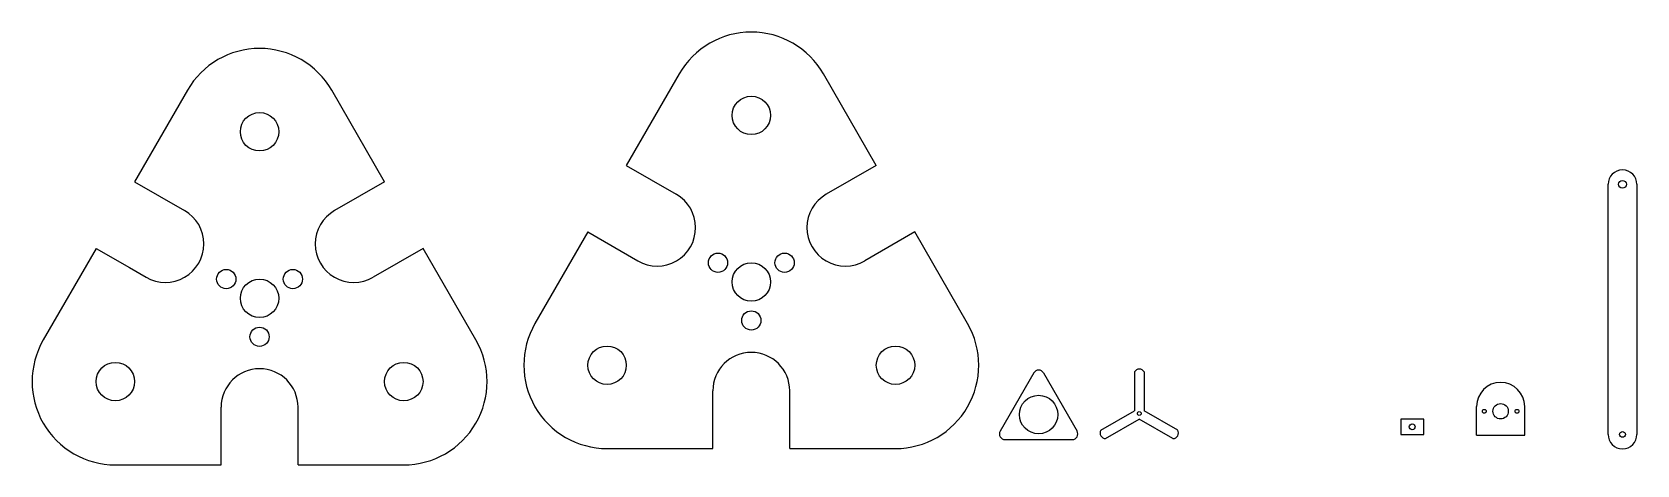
# Model space of a CAD drawing. Header units: millimetres. Extents: x 751 to 1586, y 977 to 1202.
import ezdxf

# ---------------------------------------------------------------- set-up
doc = ezdxf.new("R2010")
doc.units = ezdxf.units.MM

# ---------------------------------------------------------------- blocks, each defined once
blk = doc.blocks.new('*U3')
blk.add_circle((10, 10, 0), 10)
blk = doc.blocks.new('*U4')
at = {"color": 0, "linetype": 'ByBlock', "lineweight": -2, "transparency": 16777216}
for p, rotation in [((1053.66, 1015.21, 0), 59.99999999999999), ((1063.66, 1025.21, 0), 120), ((1046.34, 1042.53, 0), 240), ((1036.34, 1032.53, 0), 299.9999999999999), ((1060, 1038.87, 0), 180)]:
    blk.add_blockref('*U3', p, dxfattribs=dict(at, rotation=rotation))
blk.add_blockref('*U3', (1040, 1018.87, 0), dxfattribs=at)
blk = doc.blocks.new('*U5')
blk.add_circle((10, 10, 0), 10)
blk = doc.blocks.new('*U7')
at = {"color": 0, "linetype": 'ByBlock', "lineweight": -2, "transparency": 16777216}
for p, rotation in [((1053.66, 1015.21, 0), 59.99999999999999), ((1063.66, 1025.21, 0), 120), ((1046.34, 1042.53, 0), 240), ((1036.34, 1032.53, 0), 299.9999999999999), ((1060, 1038.87, 0), 180)]:
    blk.add_blockref('*U5', p, dxfattribs=dict(at, rotation=rotation))
blk.add_blockref('*U5', (1040, 1018.87, 0), dxfattribs=at)

msp = doc.modelspace()

# ---------------------------------------------------------------- linework, layer by layer
for p, q in [((1087.5, 1180.42), (1060, 1132.79)), ((1190, 1132.79), (1162.5, 1180.42)), ((831.76, 1171.92), (804.26, 1124.29)), ((934.26, 1124.29), (906.76, 1171.92)), ((1060, 1132.79), (1085.98, 1117.79)), ((1190, 1132.79), (1164.02, 1117.79)), ((804.26, 1124.29), (830.24, 1109.29)), ((934.26, 1124.29), (908.28, 1109.29)), ((1570.59, 992.93), (1570.59, 1122.93)), ((1585.59, 1122.93), (1585.59, 992.93)), ((1040, 1098.15), (1012.5, 1050.52)), ((1040, 1098.15), (1057.32, 1088.15)), ((1210, 1098.15), (1184.02, 1083.15)), ((1237.5, 1050.52), (1210, 1098.15)), ((784.26, 1089.65), (756.76, 1042.02)), ((784.26, 1089.65), (801.58, 1079.65)), ((954.26, 1089.65), (928.28, 1074.65)), ((981.76, 1042.02), (954.26, 1089.65)), ((1057.32, 1088.15), (1065.98, 1083.15)), ((801.58, 1079.65), (810.24, 1074.65)), ((1271.92, 1024.89), (1254.42, 994.58)), ((1276.92, 1024.89), (1294.42, 994.58)), ((1324.27, 1025.41), (1324.27, 1005.2)), ((1329.27, 1025.41), (1329.27, 1005.2)), ((1105, 985.57), (1105, 1015.57)), ((1145, 985.57), (1145, 1015.57)), ((849.26, 977.06), (849.26, 1007.06)), ((889.26, 977.06), (889.26, 1007.06)), ((1306.77, 995.1), (1324.27, 1005.2)), ((1346.77, 995.1), (1329.27, 1005.2)), ((1502.22, 992.45), (1502.22, 1007.45)), ((1502.22, 1004.95), (1502.22, 1004.95)), ((1527.22, 992.45), (1527.22, 1007.45)), ((1309.27, 990.77), (1326.77, 1000.87)), ((1344.27, 990.77), (1326.77, 1000.87)), ((1462.73, 1000.84), (1462.73, 992.84)), ((1474.73, 1000.84), (1462.73, 1000.84)), ((1474.73, 992.84), (1474.73, 1000.84)), ((1050, 985.57), (1105, 985.57)), ((1145, 985.57), (1200, 985.57)), ((1256.92, 990.25), (1291.92, 990.25)), ((1462.73, 992.84), (1474.73, 992.84)), ((1502.22, 992.45), (1527.22, 992.45)), ((794.26, 977.06), (849.26, 977.06)), ((889.26, 977.06), (944.26, 977.06))]:
    msp.add_line(p, q)
for centre, radius in [((1125, 1158.77), 10), ((869.26, 1150.27), 10), ((1578.09, 1122.93), 2), ((1107.68, 1082.17), 5), ((1142.32, 1082.17), 5), ((851.94, 1073.67), 5), ((886.58, 1073.67), 5), ((1125, 1072.17), 10), ((869.26, 1063.67), 10), ((1125, 1052.17), 5), ((869.26, 1043.67), 5), ((1200, 1028.87), 10), ((944.26, 1020.37), 10), ((1274.42, 1003.24), 10), ((1326.77, 1003.76), 1), ((1506.22, 1004.95), 1), ((1514.72, 1004.95), 4), ((1523.22, 1004.93), 1), ((1468.73, 996.84), 1.5), ((1578.09, 992.93), 1.5)]:
    msp.add_circle(centre, radius)
for centre, radius, start, end in [((1125, 1158.77), 43.3, 30, 150), ((869.26, 1150.27), 43.3, 30, 150), ((1578.09, 1122.93), 7.5, 0, 180), ((1076.04, 1100.44), 20, 239.81283, 60.18717), ((1173.96, 1100.44), 20, 119.80152, 300.19848), ((820.29, 1091.94), 20, 239.81283, 60.18717), ((918.22, 1091.93), 20, 119.80152, 300.19848), ((1050, 1028.87), 43.3, 150, 270), ((1200, 1028.87), 43.3, 270, 30), ((794.26, 1020.37), 43.3, 150, 270), ((944.26, 1020.37), 43.3, 270, 30), ((1125, 1015.57), 20, 0, 180), ((869.26, 1007.06), 20, 0, 180), ((1326.77, 1023.97), 2.89, 30, 150), ((1274.42, 1023.45), 2.89, 30, 150), ((1514.72, 1007.45), 12.5, 0, 180), ((1256.92, 993.14), 2.89, 150, 270), ((1291.92, 993.14), 2.89, 270, 30), ((1309.27, 993.66), 2.89, 150, 270), ((1344.27, 993.66), 2.89, 270, 30), ((1578.09, 992.93), 7.5, 180, 0)]:
    msp.add_arc(centre, radius, start, end)

# ---------------------------------------------------------------- block references
for name, p in [('*U4', (0, 0)), ('*U7', (-255.74, -8.5))]:
    msp.add_blockref(name, p)

doc.saveas('drawing.dxf')
